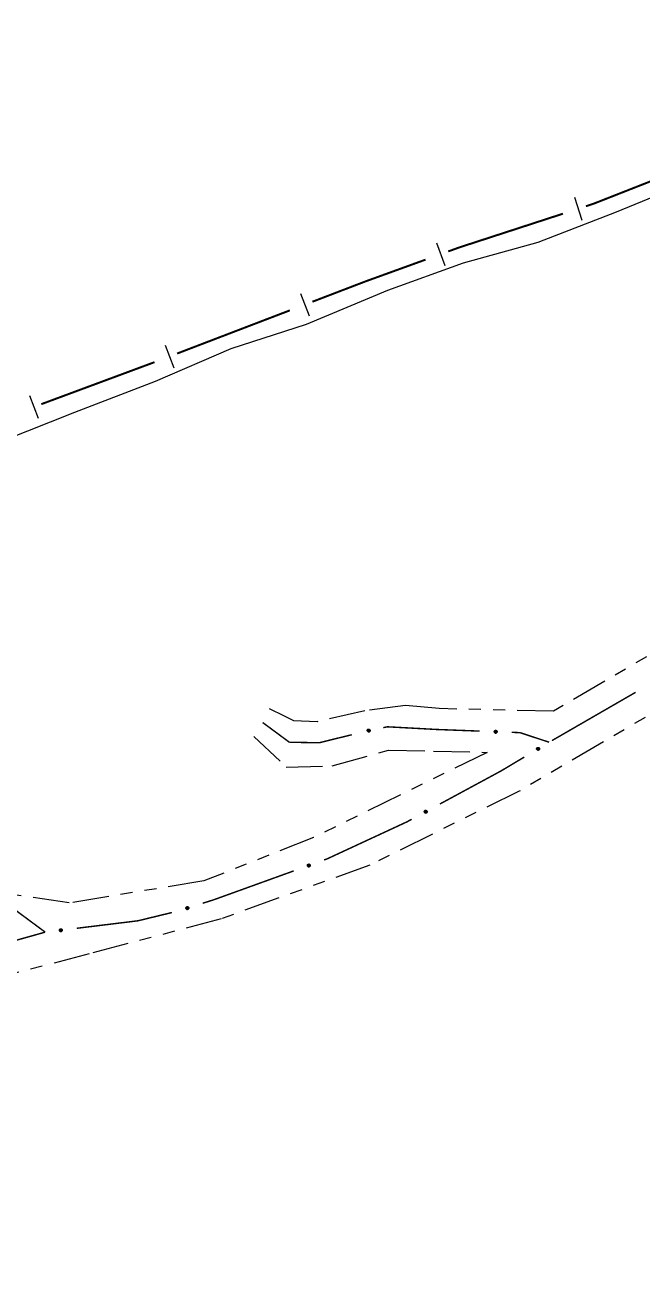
# Model space of a CAD drawing. Extents: x 209066 to 212010, y 4879784 to 4881672.
# Drawn here: x 211375.8 to 211452.4, y 4881399.3 to 4881553.5 of the extents above; entities that cross this region are included whole.
import ezdxf

# ---------------------------------------------------------------- set-up
doc = ezdxf.new("R2010")
doc.units = 0
doc.header["$LTSCALE"] = 1.5
doc.header["$MEASUREMENT"] = 0
doc.linetypes.add('TRACO_25', pattern=[8, 3, -1, 1, -1, 1, -1])
for name, color, linetype in [('HD-CURSO-PERENE', 170, 'CONTINUOUS'), ('LM-LIM-SETORES-BAIRROS', 250, 'CONTINUOUS'), ('SV-EIXO-ROD-ESTR', 7, 'CONTINUOUS'), ('SV-EIXO-RUA-N-PAV', 6, 'CONTINUOUS'), ('SV-EST-M-N-PAV', 20, 'CONTINUOUS'), ('SV-RUA-NAO-PAV', 7, 'CONTINUOUS')]:
    doc.layers.add(name, color=color, linetype=linetype)

msp = doc.modelspace()

# ---------------------------------------------------------------- linework, layer by layer
at = {"layer": 'HD-CURSO-PERENE', "linetype": 'Continuous'}
msp.add_polyline3d([(211458.68757, 4881534.128433, 2.207278), (211449.223366, 4881530.195723, 2.207278), (211439.488265, 4881526.444116, 2.207278), (211430.204554, 4881523.856759, 2.207278), (211420.80278, 4881520.472409, 2.207278), (211410.706535, 4881516.229228, 2.207278), (211401.363226, 4881513.218397, 2.207278), (211391.946166, 4881509.159662, 2.207278), (211381.908387, 4881505.290001, 2.207278), (211373.054068, 4881501.793216, 2.207278)], dxfattribs=at)
at = {"layer": 'LM-LIM-SETORES-BAIRROS', "const_width": 0.25}
for points in [[(211459.434798, 4881536.384783), (211446.406875, 4881531.259043)], [(211442.603841, 4881530.01941), (211430.242837, 4881525.993795)], [(211446.390684, 4881531.252673), (211445.456381, 4881530.948398)], [(211446.406875, 4881531.259043), (211446.390684, 4881531.252673)], [(211429.722784, 4881525.82443), (211428.356767, 4881525.329061)], [(211430.242837, 4881525.993795), (211429.722784, 4881525.82443)], [(211425.536483, 4881524.30632), (211418.95582, 4881521.919926)], [(211418.099957, 4881521.609558), (211411.479988, 4881519.072154)], [(211418.95582, 4881521.919926), (211418.099957, 4881521.609558)], [(211408.678714, 4881517.998438), (211394.672345, 4881512.629861)], [(211391.869621, 4881511.559988), (211377.808242, 4881506.33719)]]:
    msp.add_lwpolyline(points, dxfattribs=at)
at = {"layer": 'LM-LIM-SETORES-BAIRROS'}
for points in [[(211444.04104, 4881532.065005), (211444.970028, 4881529.212465)], [(211426.905302, 4881526.398289), (211427.928043, 4881523.578005)], [(211410.009372, 4881520.114886), (211411.083088, 4881517.313612)], [(211393.201729, 4881513.672592), (211394.275445, 4881510.871318)], [(211376.348537, 4881507.395141), (211377.393097, 4881504.582865)]]:
    msp.add_lwpolyline(points, dxfattribs=at)
at = {"layer": 'SV-EIXO-ROD-ESTR', "const_width": 0.18}
for points in [[(211441.239737, 4881464.495163), (211451.628939, 4881470.500534)], [(211434.922787, 4881460.727458), (211437.803057, 4881462.448475)], [(211434.355809, 4881460.420523), (211434.922787, 4881460.727458)], [(211427.320551, 4881456.611962), (211434.355809, 4881460.420523)], [(211423.200487, 4881454.381551), (211423.802921, 4881454.707681)], [(211413.329077, 4881449.798397), (211422.914821, 4881454.248921)], [(211422.914821, 4881454.248921), (211423.200487, 4881454.381551)], [(211399.182993, 4881444.686416), (211409.161378, 4881448.292313)], [(211412.923282, 4881449.651754), (211413.329077, 4881449.798397)], [(211397.856665, 4881444.270313), (211398.810811, 4881444.569654)], [(211398.810811, 4881444.569654), (211399.182993, 4881444.686416)], [(211389.79634, 4881442.086357), (211394.028181, 4881443.115725)], [(211366.686765, 4881437.417444), (211378.239347, 4881440.66365)], [(211382.208293, 4881441.156863), (211389.156359, 4881442.007964)], [(211389.156359, 4881442.007964), (211389.79634, 4881442.086357)]]:
    msp.add_lwpolyline(points, dxfattribs=at)
at = {"layer": 'SV-EIXO-ROD-ESTR'}
for points in [[(211439.340116, 4881463.495131), (211439.351392, 4881463.542722), (211439.370814, 4881463.581318), (211439.396279, 4881463.608847), (211439.425124, 4881463.627306), (211439.456762, 4881463.642867), (211439.49212, 4881463.651518), (211439.533491, 4881463.652427), (211439.58131, 4881463.641451), (211439.619541, 4881463.618956), (211439.647865, 4881463.595435), (211439.668845, 4881463.566464), (211439.683447, 4881463.535477), (211439.691218, 4881463.498452), (211439.69173, 4881463.456518), (211439.67953, 4881463.4087), (211439.660229, 4881463.370992), (211439.634899, 4881463.345012), (211439.605641, 4881463.324104), (211439.573151, 4881463.308605), (211439.538394, 4881463.300313), (211439.496172, 4881463.299874), (211439.449136, 4881463.312541), (211439.411306, 4881463.331362), (211439.384977, 4881463.35632), (211439.365043, 4881463.385589), (211439.34905, 4881463.417131), (211439.338874, 4881463.452312), (211439.340116, 4881463.495131)], [(211425.382976, 4881455.688225), (211425.396259, 4881455.735295), (211425.417301, 4881455.773033), (211425.44391, 4881455.799458), (211425.473512, 4881455.816677), (211425.505781, 4881455.830882), (211425.541474, 4881455.838026), (211425.582846, 4881455.83718), (211425.630157, 4881455.824187), (211425.6674, 4881455.800091), (211425.694702, 4881455.77539), (211425.714434, 4881455.745556), (211425.727709, 4881455.713977), (211425.733903, 4881455.676656), (211425.732636, 4881455.634738), (211425.71842, 4881455.587481), (211425.697538, 4881455.550625), (211425.671129, 4881455.525742), (211425.641011, 4881455.506094), (211425.607893, 4881455.491986), (211425.572815, 4881455.485175), (211425.530613, 4881455.486527), (211425.484156, 4881455.501177), (211425.447159, 4881455.521585), (211425.421911, 4881455.547637), (211425.403236, 4881455.577724), (211425.388594, 4881455.609916), (211425.379919, 4881455.645497), (211425.382976, 4881455.688225)], [(211410.86979, 4881449.02673), (211410.889932, 4881449.071299), (211410.916357, 4881449.105484), (211410.946603, 4881449.127653), (211410.978438, 4881449.140274), (211411.012462, 4881449.149518), (211411.048821, 4881449.151269), (211411.089606, 4881449.144274), (211411.134456, 4881449.124382), (211411.167697, 4881449.095011), (211411.191017, 4881449.066521), (211411.206089, 4881449.034083), (211411.214515, 4881449.00088), (211411.215085, 4881448.963052), (211411.207593, 4881448.921789), (211411.1865, 4881448.877175), (211411.160364, 4881448.843838), (211411.130546, 4881448.823164), (211411.097838, 4881448.808218), (211411.062989, 4881448.799197), (211411.027289, 4881448.797684), (211410.985757, 4881448.805303), (211410.941999, 4881448.826705), (211410.908452, 4881448.852393), (211410.887364, 4881448.881913), (211410.873375, 4881448.914445), (211410.863689, 4881448.948458), (211410.860407, 4881448.984933), (211410.86979, 4881449.02673)], [(211395.778328, 4881443.733657), (211395.800357, 4881443.777323), (211395.828219, 4881443.810348), (211395.859385, 4881443.831203), (211395.891731, 4881443.842451), (211395.926119, 4881443.850232), (211395.96252, 4881443.850427), (211396.002969, 4881443.841695), (211396.046927, 4881443.819904), (211396.078882, 4881443.789138), (211396.100963, 4881443.759677), (211396.114634, 4881443.726624), (211396.121633, 4881443.693091), (211396.120585, 4881443.655274), (211396.111335, 4881443.614369), (211396.088354, 4881443.570698), (211396.060817, 4881443.538509), (211396.030142, 4881443.519128), (211395.996825, 4881443.505594), (211395.961623, 4881443.498072), (211395.92589, 4881443.498086), (211395.884722, 4881443.507473), (211395.841919, 4881443.530727), (211395.809501, 4881443.557825), (211395.789694, 4881443.58822), (211395.777109, 4881443.621321), (211395.768886, 4881443.655716), (211395.767166, 4881443.692299), (211395.778328, 4881443.733657)], [(211380.067132, 4881441.005486), (211380.096705, 4881441.044441), (211380.130087, 4881441.071873), (211380.164515, 4881441.086739), (211380.198364, 4881441.091943), (211380.233592, 4881441.093367), (211380.269426, 4881441.086967), (211380.307624, 4881441.071053), (211380.346909, 4881441.041661), (211380.372764, 4881441.005617), (211380.389144, 4881440.972644), (211380.396603, 4881440.937662), (211380.397413, 4881440.903416), (211380.389533, 4881440.866414), (211380.373028, 4881440.827861), (211380.342518, 4881440.789073), (211380.309606, 4881440.762404), (211380.275928, 4881440.748899), (211380.240712, 4881440.741623), (211380.204729, 4881440.740601), (211380.16959, 4881440.747086), (211380.130803, 4881440.763774), (211380.092919, 4881440.794395), (211380.065945, 4881440.826917), (211380.05197, 4881440.860396), (211380.045588, 4881440.895229), (211380.04373, 4881440.930545), (211380.048665, 4881440.966834), (211380.067132, 4881441.005486)]]:
    msp.add_lwpolyline(points, close=True, dxfattribs=at)
for points in [[(211439.338874, 4881463.452312), (211439.58131, 4881463.641451)], [(211439.340116, 4881463.495131), (211439.533491, 4881463.652427)], [(211439.341139, 4881463.472609), (211439.55534, 4881463.643516)], [(211439.347311, 4881463.520805), (211439.506673, 4881463.647817)], [(211439.348094, 4881463.437026), (211439.596265, 4881463.628231)], [(211439.34905, 4881463.417131), (211439.619541, 4881463.618956)], [(211439.351392, 4881463.542722), (211439.49212, 4881463.651518)], [(211439.359735, 4881463.404243), (211439.628518, 4881463.606174)], [(211439.362369, 4881463.564772), (211439.467348, 4881463.641805)], [(211439.365043, 4881463.385589), (211439.647865, 4881463.595435)], [(211439.370814, 4881463.581318), (211439.456762, 4881463.642867)], [(211439.377461, 4881463.371917), (211439.658186, 4881463.577804)], [(211439.384977, 4881463.35632), (211439.668845, 4881463.566464)], [(211439.401516, 4881463.344961), (211439.673812, 4881463.548992)], [(211439.411306, 4881463.331362), (211439.683447, 4881463.535477)], [(211439.432598, 4881463.322205), (211439.683811, 4881463.513638)], [(211439.449136, 4881463.312541), (211439.691218, 4881463.498452)], [(211439.475165, 4881463.309491), (211439.689123, 4881463.475484)], [(211439.496172, 4881463.299874), (211439.69173, 4881463.456518)], [(211439.52079, 4881463.304961), (211439.679208, 4881463.428231)], [(211439.538394, 4881463.300313), (211439.67953, 4881463.4087)], [(211439.559172, 4881463.307231), (211439.664623, 4881463.386135)], [(211439.573151, 4881463.308605), (211439.660229, 4881463.370992)], [(211425.379919, 4881455.645497), (211425.630157, 4881455.824187)], [(211425.382976, 4881455.688225), (211425.582846, 4881455.83718)], [(211425.383043, 4881455.66568), (211425.604298, 4881455.827351)], [(211425.388484, 4881455.629834), (211425.644538, 4881455.810344)], [(211425.388594, 4881455.609916), (211425.6674, 4881455.800091)], [(211425.391254, 4881455.71357), (211425.555857, 4881455.833712)], [(211425.396259, 4881455.735295), (211425.541474, 4881455.838026)], [(211425.398724, 4881455.596587), (211425.675827, 4881455.78694)], [(211425.403236, 4881455.577724), (211425.694702, 4881455.77539)], [(211425.408161, 4881455.75686), (211425.516312, 4881455.829372)], [(211425.415063, 4881455.563538), (211425.704266, 4881455.757338)], [(211425.417301, 4881455.773033), (211425.505781, 4881455.830882)], [(211425.421911, 4881455.547637), (211425.714434, 4881455.745556)], [(211425.437953, 4881455.535587), (211425.718656, 4881455.727889)], [(211425.447159, 4881455.521585), (211425.727709, 4881455.713977)], [(211425.468043, 4881455.511533), (211425.727146, 4881455.692142)], [(211425.484156, 4881455.501177), (211425.733903, 4881455.676656)], [(211425.510033, 4881455.497025), (211425.730836, 4881455.653797)], [(211425.530613, 4881455.486527), (211425.732636, 4881455.634738)], [(211425.555424, 4881455.490565), (211425.718927, 4881455.607008)], [(211425.572815, 4881455.485175), (211425.71842, 4881455.587481)], [(211425.593868, 4881455.491206), (211425.702569, 4881455.565568)], [(211425.607893, 4881455.491986), (211425.697538, 4881455.550625)], [(211410.860407, 4881448.984933), (211411.134456, 4881449.124382)], [(211410.863689, 4881448.948458), (211411.167697, 4881449.095011)], [(211410.8665, 4881449.004426), (211411.109356, 4881449.131361)], [(211410.866544, 4881448.96817), (211411.146615, 4881449.108553)], [(211410.86979, 4881449.02673), (211411.089606, 4881449.144274)], [(211410.871721, 4881448.933769), (211411.174073, 4881449.080753)], [(211410.873375, 4881448.914445), (211411.191017, 4881449.066521)], [(211410.881748, 4881449.050561), (211411.062401, 4881449.144862)], [(211410.882959, 4881448.898656), (211411.197788, 4881449.047247)], [(211410.887364, 4881448.881913), (211411.206089, 4881449.034083)], [(211410.889932, 4881449.071299), (211411.048821, 4881449.151269)], [(211410.901433, 4881448.867609), (211411.207634, 4881449.015984)], [(211410.904911, 4881449.090851), (211411.022651, 4881449.146457)], [(211410.908452, 4881448.852393), (211411.214515, 4881449.00088)], [(211410.916357, 4881449.105484), (211411.012462, 4881449.149518)], [(211410.927607, 4881448.839344), (211411.210709, 4881448.979372)], [(211410.941999, 4881448.826705), (211411.215085, 4881448.963052)], [(211410.966969, 4881448.818747), (211411.20865, 4881448.940905)], [(211410.985757, 4881448.805303), (211411.207593, 4881448.921789)], [(211411.010893, 4881448.805603), (211411.189908, 4881448.896409)], [(211411.027289, 4881448.797684), (211411.1865, 4881448.877175)], [(211411.049005, 4881448.800513), (211411.167564, 4881448.857866)], [(211411.062989, 4881448.799197), (211411.160364, 4881448.843838)], [(211395.767166, 4881443.692299), (211396.046927, 4881443.819904)], [(211395.768886, 4881443.655716), (211396.078882, 4881443.789138)], [(211395.772581, 4881443.675289), (211396.058399, 4881443.80357)], [(211395.774088, 4881443.711514), (211396.022148, 4881443.827949)], [(211395.776283, 4881443.640698), (211396.084642, 4881443.77462)], [(211395.777109, 4881443.621321), (211396.100963, 4881443.759677)], [(211395.778328, 4881443.733657), (211396.002969, 4881443.841695)], [(211395.786009, 4881443.605136), (211396.106903, 4881443.740131)], [(211395.791294, 4881443.756954), (211395.975814, 4881443.843445)], [(211395.800357, 4881443.777323), (211395.96252, 4881443.850427)], [(211395.816159, 4881443.796217), (211395.936168, 4881443.846738)], [(211395.828219, 4881443.810348), (211395.926119, 4881443.850232)], [(211395.789694, 4881443.58822), (211396.114634, 4881443.726624)], [(211395.803139, 4881443.573328), (211396.115404, 4881443.708476)], [(211395.809501, 4881443.557825), (211396.121633, 4881443.693091)], [(211395.82808, 4881443.54397), (211396.11691, 4881443.671766)], [(211395.841919, 4881443.530727), (211396.120585, 4881443.655274)], [(211395.866526, 4881443.521709), (211396.113208, 4881443.633422)], [(211395.884722, 4881443.507473), (211396.111335, 4881443.614369)], [(211395.909848, 4881443.506698), (211396.092581, 4881443.589768)], [(211395.92589, 4881443.498086), (211396.088354, 4881443.570698)], [(211395.947707, 4881443.499984), (211396.06861, 4881443.552216)], [(211395.961623, 4881443.498072), (211396.060817, 4881443.538509)], [(211380.04373, 4881440.930545), (211380.372764, 4881441.005617)], [(211380.045588, 4881440.895229), (211380.389144, 4881440.972644)], [(211380.048285, 4881440.914435), (211380.375799, 4881440.990296)], [(211380.048665, 4881440.966834), (211380.346909, 4881441.041661)], [(211380.05091, 4881440.949124), (211380.355233, 4881441.02352)], [(211380.05141, 4881440.8777), (211380.391446, 4881440.952346)], [(211380.05197, 4881440.860396), (211380.396603, 4881440.937662)], [(211380.058951, 4881440.984477), (211380.323997, 4881441.054061)], [(211380.062496, 4881440.843315), (211380.394073, 4881440.919674)], [(211380.065945, 4881440.826917), (211380.397413, 4881440.903416)], [(211380.067132, 4881441.005486), (211380.307624, 4881441.071053)], [(211380.081708, 4881440.809926), (211380.388906, 4881440.883299)], [(211380.084103, 4881441.02605), (211380.281236, 4881441.077692)], [(211380.092919, 4881440.794395), (211380.389533, 4881440.866414)], [(211380.096705, 4881441.044441), (211380.269426, 4881441.086967)], [(211380.115486, 4881440.78107), (211380.378321, 4881440.846259)], [(211380.115667, 4881441.060161), (211380.242842, 4881441.088111)], [(211380.130087, 4881441.071873), (211380.233592, 4881441.093367)], [(211380.130803, 4881440.763774), (211380.373028, 4881440.827861)], [(211380.155373, 4881440.758461), (211380.350129, 4881440.807063)], [(211380.16959, 4881440.747086), (211380.342518, 4881440.789073)], [(211380.19139, 4881440.745002), (211380.319753, 4881440.774473)], [(211380.204729, 4881440.740601), (211380.309606, 4881440.762404)]]:
    msp.add_lwpolyline(points, dxfattribs=at)
at = {"layer": 'SV-EIXO-RUA-N-PAV', "const_width": 0.18}
for points in [[(211405.306306, 4881466.743125), (211408.521674, 4881464.363753)], [(211420.276878, 4881466.109257), (211420.798058, 4881466.213492)], [(211420.798058, 4881466.213492), (211426.258498, 4881465.916728)], [(211426.258498, 4881465.916728), (211426.888832, 4881465.882472)], [(211426.888832, 4881465.882472), (211432.253651, 4881465.677446)], [(211436.250734, 4881465.52469), (211437.250004, 4881465.486501)], [(211437.250004, 4881465.486501), (211437.28287, 4881465.485248)], [(211437.28287, 4881465.485248), (211440.100292, 4881464.554723)], [(211408.521674, 4881464.363753), (211408.61651, 4881464.293574)], [(211408.61651, 4881464.293574), (211411.498072, 4881464.242114)], [(211411.498072, 4881464.242114), (211412.323937, 4881464.22737)], [(211412.323937, 4881464.22737), (211416.375865, 4881465.22946)], [(211440.100292, 4881464.554723), (211440.890992, 4881464.293574)], [(211374.644125, 4881443.374477), (211377.538692, 4881441.228505)], [(211377.538692, 4881441.228505), (211378.283758, 4881440.676129)]]:
    msp.add_lwpolyline(points, dxfattribs=at)
at = {"layer": 'SV-EIXO-RUA-N-PAV'}
for points in [[(211418.318437, 4881465.829829), (211418.344987, 4881465.870903), (211418.376204, 4881465.900776), (211418.409413, 4881465.918197), (211418.442772, 4881465.925939), (211418.477793, 4881465.930016), (211418.514007, 4881465.926337), (211418.553297, 4881465.913351), (211418.594688, 4881465.887006), (211418.623187, 4881465.853015), (211418.642009, 4881465.821372), (211418.652085, 4881465.787052), (211418.655476, 4881465.752965), (211418.65041, 4881465.715473), (211418.636861, 4881465.675785), (211418.609363, 4881465.634807), (211418.578557, 4881465.605731), (211418.545994, 4881465.589724), (211418.511427, 4881465.579812), (211418.475624, 4881465.576078), (211418.440095, 4881465.579894), (211418.40016, 4881465.593609), (211418.360074, 4881465.621285), (211418.330723, 4881465.651679), (211418.314263, 4881465.684008), (211418.305271, 4881465.71826), (211418.300755, 4881465.753335), (211418.302937, 4881465.789893), (211418.318437, 4881465.829829)], [(211434.112821, 4881465.716555), (211434.148225, 4881465.750298), (211434.185553, 4881465.772058), (211434.221911, 4881465.781246), (211434.256156, 4881465.780988), (211434.291161, 4881465.776778), (211434.325516, 4881465.764748), (211434.360689, 4881465.742948), (211434.394787, 4881465.707671), (211434.414565, 4881465.667966), (211434.42548, 4881465.632804), (211434.427267, 4881465.597079), (211434.422608, 4881465.563143), (211434.408931, 4881465.527869), (211434.386492, 4881465.49244), (211434.350188, 4881465.459012), (211434.313447, 4881465.43793), (211434.278047, 4881465.429966), (211434.24212, 4881465.428397), (211434.206435, 4881465.433123), (211434.172779, 4881465.445127), (211434.137148, 4881465.467785), (211434.104629, 4881465.504053), (211434.083184, 4881465.540458), (211434.074725, 4881465.575737), (211434.073977, 4881465.611142), (211434.077772, 4881465.646302), (211434.088428, 4881465.681341), (211434.112821, 4881465.716555)]]:
    msp.add_lwpolyline(points, close=True, dxfattribs=at)
for points in [[(211418.300755, 4881465.753335), (211418.623187, 4881465.853015)], [(211418.302937, 4881465.789893), (211418.594688, 4881465.887006)], [(211418.305271, 4881465.71826), (211418.642009, 4881465.821372)], [(211418.306512, 4881465.772403), (211418.604356, 4881465.869544)], [(211418.306512, 4881465.737615), (211418.62737, 4881465.837967)], [(211418.311864, 4881465.808262), (211418.570906, 4881465.897643)], [(211418.312399, 4881465.701221), (211418.645835, 4881465.801305)], [(211418.314263, 4881465.684008), (211418.652085, 4881465.787052)], [(211418.318437, 4881465.829829), (211418.553297, 4881465.913351)], [(211418.326047, 4881465.66777), (211418.650919, 4881465.768925)], [(211418.330723, 4881465.651679), (211418.655476, 4881465.752965)], [(211418.333808, 4881465.851614), (211418.526483, 4881465.917981)], [(211418.344987, 4881465.870903), (211418.514007, 4881465.926337)], [(211418.347723, 4881465.635925), (211418.648511, 4881465.732263)], [(211418.360074, 4881465.621285), (211418.65041, 4881465.715473)], [(211418.362709, 4881465.888009), (211418.487413, 4881465.925473)], [(211418.376204, 4881465.900776), (211418.477793, 4881465.930016)], [(211418.383582, 4881465.6097), (211418.640751, 4881465.69453)], [(211418.40016, 4881465.593609), (211418.636861, 4881465.675785)], [(211418.425061, 4881465.590165), (211418.615596, 4881465.653319)], [(211418.440095, 4881465.579894), (211418.609363, 4881465.634807)], [(211418.46199, 4881465.57946), (211418.587765, 4881465.618531)], [(211418.475624, 4881465.576078), (211418.578557, 4881465.605731)], [(211434.073977, 4881465.611142), (211434.42548, 4881465.632804)], [(211434.074725, 4881465.575737), (211434.427267, 4881465.597079)], [(211434.07693, 4881465.592909), (211434.424517, 4881465.612398)], [(211434.077772, 4881465.646302), (211434.414565, 4881465.667966)], [(211434.079701, 4881465.629672), (211434.41512, 4881465.652357)], [(211434.082393, 4881465.557197), (211434.421903, 4881465.579725)], [(211434.083184, 4881465.540458), (211434.422608, 4881465.563143)], [(211434.087821, 4881465.6635), (211434.400112, 4881465.688434)], [(211434.088428, 4881465.681341), (211434.394787, 4881465.707671)], [(211434.096037, 4881465.521172), (211434.411003, 4881465.544638)], [(211434.101396, 4881465.697119), (211434.374145, 4881465.723564)], [(211434.104629, 4881465.504053), (211434.408931, 4881465.527869)], [(211434.112821, 4881465.716555), (211434.360689, 4881465.742948)], [(211434.124784, 4881465.487301), (211434.39465, 4881465.50976)], [(211434.132852, 4881465.734151), (211434.335697, 4881465.753709)], [(211434.137148, 4881465.467785), (211434.386492, 4881465.49244)], [(211434.148225, 4881465.750298), (211434.325516, 4881465.764748)], [(211434.160557, 4881465.458623), (211434.36057, 4881465.475559)], [(211434.169451, 4881465.762794), (211434.299455, 4881465.770115)], [(211434.172779, 4881465.445127), (211434.350188, 4881465.459012)], [(211434.185553, 4881465.772058), (211434.291161, 4881465.776778)], [(211434.193968, 4881465.439595), (211434.325388, 4881465.448227)], [(211434.206435, 4881465.433123), (211434.313447, 4881465.43793)]]:
    msp.add_lwpolyline(points, dxfattribs=at)
at = {"layer": 'SV-EST-M-N-PAV', "linetype": 'TRACO_25'}
for points in [[(211593.75759, 4881553.511436, 10.978159), (211553.882824, 4881532.784009, 10.978159), (211499.564461, 4881502.209275, 9.906716), (211441.417053, 4881468.148201, 8.760521)], [(211593.757286, 4881544.548405, 12.074519), (211559.843294, 4881526.625577, 10.903407), (211516.512555, 4881503.222546, 9.956551), (211468.331123, 4881476.481406, 9.258867), (211437.166531, 4881458.199025, 8.785439), (211418.608484, 4881449.025679, 8.536266), (211400.156454, 4881442.323939, 8.287093), (211383.732765, 4881437.975033, 8.137589), (211348.774567, 4881428.800526, 7.8635), (211300.23832, 4881416.186887, 6.891726), (211279.665192, 4881410.205015, 6.891726), (211255.080278, 4881402.863843, 6.891726)], [(211433.201161, 4881463.037501, 8.685769), (211411.636227, 4881452.458253, 8.436597), (211398.013458, 4881447.045921, 8.287093), (211381.251189, 4881444.304098, 8.386763)]]:
    msp.add_polyline3d(points, dxfattribs=at)
at = {"layer": 'SV-RUA-NAO-PAV', "linetype": 'TRACO_25'}
for points in [[(211441.417053, 4881468.148201, 8.760521), (211427.224275, 4881468.471595, 9.383453), (211423.057625, 4881468.841426, 9.383453), (211417.99321, 4881468.207119, 9.383453), (211412.087232, 4881466.842284, 9.383453), (211409.164852, 4881466.958853, 9.383453), (211408.012195, 4881467.519827, 9.383453), (211406.148104, 4881468.427039, 9.383453)], [(211404.195937, 4881465.022884, 9.308702), (211408.234492, 4881461.207335, 9.308702), (211413.93782, 4881461.352272, 9.308702), (211420.932403, 4881463.317055, 9.308702), (211426.529556, 4881463.189519, 9.13428), (211433.201161, 4881463.037501, 8.685769)], [(211381.251189, 4881444.304098, 8.386763), (211370.562212, 4881445.897121, 8.386763), (211363.037563, 4881447.0182, 8.386763), (211358.800472, 4881446.43774, 8.386763), (211348.761569, 4881443.669942, 8.312011), (211327.902756, 4881437.772746, 7.913334), (211305.861048, 4881431.527652, 7.689078), (211279.517709, 4881421.590677, 6.592718), (211263.46337, 4881417.084302, 6.445082), (211241.071893, 4881410.177577, 6.019832), (211227.591185, 4881406.652092, 5.844729), (211223.998203, 4881406.217825, 5.844729), (211218.460928, 4881407.986055, 5.669626), (211215.682501, 4881408.84942, 5.419479), (211206.270715, 4881406.496473, 5.419479), (211197.755166, 4881402.443521, 5.394464), (211183.47187, 4881399.259668, 4.969215)]]:
    msp.add_polyline3d(points, dxfattribs=at)

doc.saveas('drawing.dxf')
